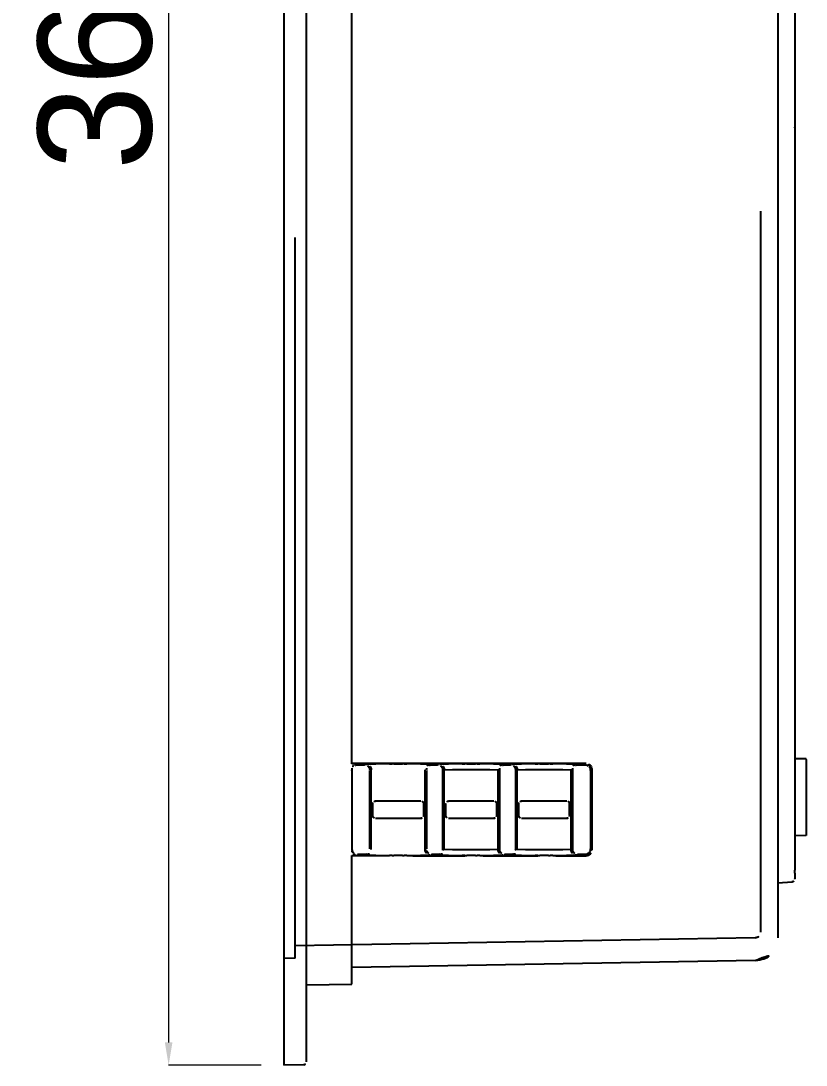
# Model space of a CAD drawing. Extents: x 16296660632 to 16296676784, y -37409619871 to -37409616699.
# Drawn here: x 16296676406 to 16296676544.3, y -37409617440.2 to -37409617256.3 of the extents above; entities that cross this region are included whole.
import ezdxf

# ---------------------------------------------------------------- set-up
doc = ezdxf.new("R2010")
doc.units = 0
doc.header["$LTSCALE"] = 10
doc.header["$MEASUREMENT"] = 0
doc.header["$PDMODE"] = 3
doc.header["$PDSIZE"] = -10
doc.linetypes.add('DASHED', pattern=[19.05, 12.7, -6.35])
doc.layers.get('DEFPOINTS').update_dxf_attribs({"linetype": 'CONTINUOUS'})
for name, color, linetype in [('BODY', 7, 'CONTINUOUS'), ('Make2D', 18, 'CONTINUOUS'), ('Make2D$보임$선', 18, 'CONTINUOUS')]:
    doc.layers.add(name, color=color, linetype=linetype)
doc.styles.add('Daelim Dimension', font='\x7f\x7f\x7f\x7f.TTF')
doc.dimstyles.new('DEFAULT', dxfattribs={"dimscale": 2, "dimtxt": 2, "dimasz": 2, "dimexe": 0, "dimexo": 2, "dimgap": 1, "dimtad": 1, "dimdec": 1, "dimzin": 9, "dimdsep": 46, "dimtxsty": 'Daelim Dimension', "dimcen": 0.5, "dimclrd": 252, "dimclre": 252, "dimclrt": 3, "dimadec": 1, "dimazin": 0, "dimtfac": 1, "dimtdec": 1, "dimtix": 1, "dimtmove": 0, "dimatfit": 3, "dimfxl": 0, "dimtolj": 1, "dimtzin": 1, "dimlwd": 9, "dimlwe": 9, "dimarcsym": 0})

# ---------------------------------------------------------------- blocks, each defined once
blk = doc.blocks.new('*D25')
at = {"layer": 'BODY', "color": 5, "lineweight": 9, "ltscale": 0.7}
for p, q in [((16296676448.29141, -37409617080.22218), (16296676432.01667, -37409617080.22218)), ((16296676432.01667, -37409617084.22218), (16296676432.01667, -37409617436.22218)), ((16296676448.29113, -37409617440.22218), (16296676432.01667, -37409617440.22218))]:
    blk.add_line(p, q, dxfattribs=at)
at = {"layer": 'BODY', "color": 5, "ltscale": 0.7}
for points in [[(16296676431.35, -37409617084.22218), (16296676432.68333, -37409617084.22218), (16296676432.01667, -37409617080.22218)], [(16296676431.35, -37409617436.22218), (16296676432.68333, -37409617436.22218), (16296676432.01667, -37409617440.22218)]]:
    blk.add_solid(points, dxfattribs=at)
at = {"layer": 'DEFPOINTS', "color": 0, "ltscale": 0.7}
for p in [(16296676452.29141, -37409617080.22218), (16296676432.01667, -37409617440.22218), (16296676452.29113, -37409617440.22218)]:
    blk.add_point(p, dxfattribs=at)
at = {"layer": 'BODY', "color": 7, "lineweight": 5, "ltscale": 0.7, "insert": (16296676419.11539, -37409617260.22218), "char_height": 20, "attachment_point": 5, "rotation": 90, "style": 'Daelim Dimension'}
blk.add_mtext('\\A1;360', dxfattribs=at)

msp = doc.modelspace()

# ---------------------------------------------------------------- linework, layer by layer
at = {"layer": 'Make2D', "color": 0, "linetype": 'DASHED', "lineweight": -2}
for p, q in [((16296676454.29113, -37409617421.404732), (16296676454.334761, -37409617099.040024)), ((16296676536.29114, -37409617416.808167), (16296676536.29114, -37409617103.638138)), ((16296676535.30859, -37409617417.808022), (16296676454.291691, -37409617419.222183)), ((16296676454.29113, -37409617421.404732), (16296676452.29113, -37409617421.42218))]:
    msp.add_line(p, q, dxfattribs=at)
at = {"layer": 'Make2D', "color": 0, "lineweight": -2}
msp.add_arc((16296676535.2873, -37409617416.804398), 1.003845, 271.21531389, 359.78493037, dxfattribs=at)
at = {"layer": 'Make2D$보임$선', "color": 0, "lineweight": -2}
for p, q in [((16296676452.29113, -37409617080.222183), (16296676452.29113, -37409617440.222183)), ((16296676456.29113, -37409617439.661018), (16296676456.29113, -37409617080.783363)), ((16296676539.29113, -37409617103.635887), (16296676539.29113, -37409617416.808479)), ((16296676542.29113, -37409617116.489906), (16296676542.29113, -37409617403.954453)), ((16296676464.29113, -37409617387.143967), (16296676464.29113, -37409617133.300392)), ((16296676542.29113, -37409617275.133972), (16296676542.29113, -37409617274.983757)), ((16296676544.29113, -37409617386.272186), (16296676542.29113, -37409617386.237267)), ((16296676505.534349, -37409617387.079674), (16296676464.29113, -37409617387.092232)), ((16296676469.38493, -37409617387.090683), (16296676464.29113, -37409617387.092232)), ((16296676464.29113, -37409617387.092232), (16296676466.844851, -37409617387.091454)), ((16296676465.29113, -37409617387.143669), (16296676464.29113, -37409617387.143967)), ((16296676464.29113, -37409617388.304878), (16296676464.3274, -37409617388.038048)), ((16296676464.361349, -37409617388.041733), (16296676464.361349, -37409617387.936836)), ((16296676464.361349, -37409617388.304878), (16296676464.361349, -37409617388.047256)), ((16296676465.29113, -37409617387.143669), (16296676465.29113, -37409617387.305031)), ((16296676465.29113, -37409617387.305031), (16296676466.46051, -37409617387.305031)), ((16296676466.46051, -37409617387.305031), (16296676466.699011, -37409617387.225594)), ((16296676466.75407, -37409617387.216042), (16296676467.018869, -37409617387.197449)), ((16296676467.1866, -37409617387.190277), (16296676467.018881, -37409617387.197647)), ((16296676467.18659, -37409617387.190086), (16296676468.48337, -37409617387.158043)), ((16296676467.37327, -37409617387.939339), (16296676467.37327, -37409617388.012863)), ((16296676467.37536, -37409617388.022293), (16296676467.452591, -37409617388.216957)), ((16296676470.88879, -37409617387.134277), (16296676468.48337, -37409617387.158043)), ((16296676470.88879, -37409617387.134209), (16296676471.357229, -37409617387.132278)), ((16296676471.677441, -37409617387.131401), (16296676471.357229, -37409617387.132332)), ((16296676471.677441, -37409617387.131371), (16296676473.20484, -37409617387.131371)), ((16296676473.52504, -37409617387.132332), (16296676473.20484, -37409617387.131401)), ((16296676473.52504, -37409617387.132278), (16296676473.99353, -37409617387.134209)), ((16296676476.399229, -37409617387.158043), (16296676473.99353, -37409617387.134277)), ((16296676476.399229, -37409617387.158043), (16296676477.696819, -37409617387.19014)), ((16296676477.429661, -37409617388.217056), (16296676477.50614, -37409617388.023514)), ((16296676477.509001, -37409617388.01442), (16296676477.509001, -37409617387.937027)), ((16296676477.863581, -37409617387.197662), (16296676477.696819, -37409617387.190323)), ((16296676477.86359, -37409617387.197456), (16296676478.03968, -37409617387.207962)), ((16296676478.18325, -37409617387.225594), (16296676478.421761, -37409617387.305031)), ((16296676478.421761, -37409617387.305031), (16296676479.310511, -37409617387.305031)), ((16296676479.310511, -37409617387.305031), (16296676479.549021, -37409617387.225594)), ((16296676479.69384, -37409617387.20787), (16296676479.868799, -37409617387.197449)), ((16296676480.036131, -37409617387.1903), (16296676479.868811, -37409617387.197647)), ((16296676480.036119, -37409617387.190109), (16296676481.333229, -37409617387.158043)), ((16296676480.22327, -37409617387.939339), (16296676480.22327, -37409617388.012863)), ((16296676480.225361, -37409617388.022293), (16296676480.302589, -37409617388.216957)), ((16296676483.73876, -37409617387.134277), (16296676481.333229, -37409617387.158043)), ((16296676483.73876, -37409617387.134209), (16296676484.20723, -37409617387.132278)), ((16296676484.52743, -37409617387.131401), (16296676484.20723, -37409617387.132332)), ((16296676484.52743, -37409617387.131371), (16296676486.05484, -37409617387.131371)), ((16296676486.37504, -37409617387.132332), (16296676486.05484, -37409617387.131401)), ((16296676486.37504, -37409617387.132278), (16296676486.84354, -37409617387.134209)), ((16296676489.24926, -37409617387.158051), (16296676486.84354, -37409617387.134277)), ((16296676489.24926, -37409617387.158051), (16296676490.546909, -37409617387.19014)), ((16296676490.279659, -37409617388.217056), (16296676490.35614, -37409617388.023514)), ((16296676490.358999, -37409617388.01442), (16296676490.358999, -37409617387.937027)), ((16296676490.713591, -37409617387.197662), (16296676490.5469, -37409617387.190331)), ((16296676490.7136, -37409617387.197456), (16296676490.889799, -37409617387.207977)), ((16296676491.033251, -37409617387.225594), (16296676491.271761, -37409617387.305031)), ((16296676491.03355, -37409617387.084084), (16296676492.39929, -37409617387.083656)), ((16296676491.271761, -37409617387.305031), (16296676492.160509, -37409617387.305031)), ((16296676492.160509, -37409617387.305031), (16296676492.39901, -37409617387.225594)), ((16296676492.543751, -37409617387.207878), (16296676492.71879, -37409617387.197449)), ((16296676492.88608, -37409617387.1903), (16296676492.7188, -37409617387.197647)), ((16296676492.88607, -37409617387.190109), (16296676494.18322, -37409617387.158043)), ((16296676493.073271, -37409617387.939339), (16296676493.073271, -37409617388.012863)), ((16296676493.075359, -37409617388.022293), (16296676493.15259, -37409617388.216957)), ((16296676496.58877, -37409617387.134277), (16296676494.18322, -37409617387.158043)), ((16296676496.58877, -37409617387.134209), (16296676497.05722, -37409617387.132278)), ((16296676497.377439, -37409617387.131401), (16296676497.05722, -37409617387.132332)), ((16296676497.377439, -37409617387.131371), (16296676498.90469, -37409617387.131371)), ((16296676499.207199, -37409617387.132271), (16296676498.90468, -37409617387.131401)), ((16296676499.207199, -37409617387.132233), (16296676499.69367, -37409617387.134209)), ((16296676502.099171, -37409617387.158043), (16296676499.69367, -37409617387.134277)), ((16296676502.099171, -37409617387.158043), (16296676503.315651, -37409617387.18708)), ((16296676503.12966, -37409617388.217056), (16296676503.206141, -37409617388.023514)), ((16296676503.209, -37409617388.01442), (16296676503.209, -37409617387.937027)), ((16296676503.50423, -37409617387.194847), (16296676503.315639, -37409617387.187263)), ((16296676503.50424, -37409617387.194656), (16296676503.73959, -37409617387.207962)), ((16296676503.883249, -37409617387.225594), (16296676504.121759, -37409617387.305031)), ((16296676504.121759, -37409617387.305031), (16296676505.308439, -37409617387.305031)), ((16296676505.308439, -37409617387.305031), (16296676505.5338, -37409617387.079674)), ((16296676505.308439, -37409617387.305031), (16296676505.676411, -37409617387.37532)), ((16296676505.972179, -37409617387.557327), (16296676505.676149, -37409617387.375977)), ((16296676506.23737, -37409617387.936897), (16296676506.23737, -37409617388.04303)), ((16296676506.27161, -37409617388.03685), (16296676506.29887, -37409617388.168282)), ((16296676506.53396, -37409617388.079208), (16296676506.33523, -37409617388.277931)), ((16296676506.53396, -37409617388.079208), (16296676506.53396, -37409617402.365158)), ((16296676544.29113, -37409617386.384872), (16296676544.29113, -37409617386.272186)), ((16296676544.29113, -37409617386.384872), (16296676544.29113, -37409617399.744881)), ((16296676464.29113, -37409617388.304878), (16296676464.29113, -37409617402.139488)), ((16296676467.459141, -37409617402.139488), (16296676467.459141, -37409617388.304878)), ((16296676467.697639, -37409617402.218933), (16296676467.697639, -37409617388.225441)), ((16296676477.18462, -37409617402.218933), (16296676477.18462, -37409617388.225441)), ((16296676477.42313, -37409617388.304878), (16296676477.42313, -37409617402.139488)), ((16296676480.305149, -37409617388.216537), (16296676480.305149, -37409617388.216499)), ((16296676480.30817, -37409617388.261612), (16296676480.305149, -37409617388.216537)), ((16296676480.309139, -37409617388.304878), (16296676480.30817, -37409617388.261612)), ((16296676480.309139, -37409617388.304878), (16296676480.54764, -37409617388.225441)), ((16296676480.309139, -37409617402.139488), (16296676480.309139, -37409617388.304878)), ((16296676480.54764, -37409617388.225441), (16296676482.01738, -37409617388.157967)), ((16296676480.54764, -37409617402.218933), (16296676480.54764, -37409617388.225441)), ((16296676482.017401, -37409617388.158974), (16296676482.11231, -37409617388.157097)), ((16296676482.112301, -37409617388.15612), (16296676487.81706, -37409617388.14576)), ((16296676487.817051, -37409617388.146431), (16296676488.56481, -37409617388.158974)), ((16296676488.564831, -37409617388.157967), (16296676490.03462, -37409617388.225441)), ((16296676490.03462, -37409617388.225441), (16296676490.27313, -37409617388.304878)), ((16296676490.03462, -37409617402.218933), (16296676490.03462, -37409617388.225441)), ((16296676490.274099, -37409617388.261589), (16296676490.27313, -37409617388.304878)), ((16296676490.27313, -37409617388.304878), (16296676490.27313, -37409617402.139488)), ((16296676490.27706, -37409617388.217163), (16296676490.274099, -37409617388.261589)), ((16296676493.155161, -37409617388.216537), (16296676493.155149, -37409617388.216499)), ((16296676493.158171, -37409617388.261612), (16296676493.155161, -37409617388.216537)), ((16296676493.15914, -37409617388.304878), (16296676493.158171, -37409617388.261612)), ((16296676493.15914, -37409617388.304878), (16296676493.39764, -37409617388.225441)), ((16296676493.15914, -37409617402.139488), (16296676493.15914, -37409617388.304878)), ((16296676493.39764, -37409617388.225441), (16296676494.86738, -37409617388.157967)), ((16296676493.39764, -37409617402.218933), (16296676493.39764, -37409617388.225441)), ((16296676494.867399, -37409617388.158974), (16296676494.962311, -37409617388.157097)), ((16296676494.962299, -37409617388.15612), (16296676500.667061, -37409617388.14576)), ((16296676500.667049, -37409617388.146431), (16296676501.41481, -37409617388.158974)), ((16296676501.414829, -37409617388.157967), (16296676502.884621, -37409617388.225441)), ((16296676502.884621, -37409617388.225441), (16296676503.123131, -37409617388.304878)), ((16296676502.884621, -37409617402.218933), (16296676502.884621, -37409617388.225441)), ((16296676503.1241, -37409617388.261589), (16296676503.123131, -37409617388.304878)), ((16296676503.123131, -37409617388.304878), (16296676503.123131, -37409617402.139488)), ((16296676503.12706, -37409617388.217163), (16296676503.1241, -37409617388.261589)), ((16296676506.30769, -37409617388.270767), (16296676506.29887, -37409617388.168282)), ((16296676506.30817, -37409617388.289558), (16296676506.30769, -37409617388.270767)), ((16296676506.308281, -37409617388.304878), (16296676506.30817, -37409617388.289558)), ((16296676506.308281, -37409617388.304878), (16296676506.308281, -37409617402.139488)), ((16296676467.94113, -37409617394.222183), (16296676468.03437, -37409617393.934059)), ((16296676467.94113, -37409617394.222183), (16296676467.94113, -37409617396.222183)), ((16296676476.44113, -37409617393.722183), (16296676468.44113, -37409617393.722183)), ((16296676476.847969, -37409617393.934067), (16296676476.94113, -37409617394.222183)), ((16296676476.94113, -37409617396.222183), (16296676476.94113, -37409617394.222183)), ((16296676480.794161, -37409617394.164719), (16296676480.79113, -37409617394.222183)), ((16296676480.79113, -37409617394.222183), (16296676480.79113, -37409617396.222183)), ((16296676480.794781, -37409617394.164688), (16296676480.81562, -37409617394.07267)), ((16296676489.29113, -37409617393.722183), (16296676481.29113, -37409617393.722183)), ((16296676489.697969, -37409617393.934067), (16296676489.79113, -37409617394.222183)), ((16296676489.79113, -37409617396.222183), (16296676489.79113, -37409617394.222183)), ((16296676493.64113, -37409617394.222183), (16296676493.734369, -37409617393.934059)), ((16296676493.64113, -37409617394.222183), (16296676493.64113, -37409617396.222183)), ((16296676502.14113, -37409617393.722183), (16296676494.14113, -37409617393.722183)), ((16296676502.54797, -37409617393.934067), (16296676502.635071, -37409617394.147827)), ((16296676502.64113, -37409617394.222183), (16296676502.63595, -37409617394.147789)), ((16296676502.64113, -37409617396.222183), (16296676502.64113, -37409617394.222183)), ((16296676468.034109, -37409617396.510353), (16296676467.94113, -37409617396.222183)), ((16296676468.44113, -37409617396.722183), (16296676476.44113, -37409617396.722183)), ((16296676476.94113, -37409617396.222183), (16296676476.847771, -37409617396.510193)), ((16296676480.79113, -37409617396.222183), (16296676480.794279, -37409617396.279922)), ((16296676480.81543, -37409617396.372032), (16296676480.794741, -37409617396.279953)), ((16296676481.29113, -37409617396.722183), (16296676489.29113, -37409617396.722183)), ((16296676489.78495, -37409617396.296593), (16296676489.697769, -37409617396.510193)), ((16296676489.785789, -37409617396.296623), (16296676489.79113, -37409617396.222183)), ((16296676493.64113, -37409617396.222183), (16296676493.64642, -37409617396.296783)), ((16296676493.73411, -37409617396.510353), (16296676493.647141, -37409617396.296753)), ((16296676494.14113, -37409617396.722183), (16296676502.14113, -37409617396.722183)), ((16296676502.64113, -37409617396.222183), (16296676502.54777, -37409617396.510193)), ((16296676544.29113, -37409617399.772186), (16296676542.29113, -37409617399.807091)), ((16296676464.29113, -37409617402.139488), (16296676464.3274, -37409617402.406319)), ((16296676464.361349, -37409617402.507523), (16296676464.361349, -37409617402.402634)), ((16296676477.509001, -37409617402.507339), (16296676477.509001, -37409617402.429657)), ((16296676480.302601, -37409617402.227364), (16296676480.225361, -37409617402.422081)), ((16296676480.305149, -37409617402.227829), (16296676480.30817, -37409617402.182793)), ((16296676480.30817, -37409617402.182793), (16296676480.309139, -37409617402.139488)), ((16296676480.54764, -37409617402.218933), (16296676480.309139, -37409617402.139488)), ((16296676482.017441, -37409617402.286392), (16296676480.54764, -37409617402.218933)), ((16296676482.765221, -37409617402.297943), (16296676482.01746, -37409617402.2854)), ((16296676488.469971, -37409617402.288254), (16296676482.765209, -37409617402.298607)), ((16296676488.564871, -37409617402.2854), (16296676488.46995, -37409617402.28727)), ((16296676490.03462, -37409617402.218933), (16296676488.56489, -37409617402.286392)), ((16296676490.27313, -37409617402.139488), (16296676490.03462, -37409617402.218933)), ((16296676490.27313, -37409617402.139488), (16296676490.274099, -37409617402.182747)), ((16296676490.274099, -37409617402.182747), (16296676490.27709, -37409617402.227577)), ((16296676490.35611, -37409617402.420807), (16296676490.279699, -37409617402.227531)), ((16296676490.358999, -37409617402.507339), (16296676490.358999, -37409617402.429657)), ((16296676493.152599, -37409617402.227364), (16296676493.075359, -37409617402.422081)), ((16296676493.155161, -37409617402.227829), (16296676493.158171, -37409617402.182793)), ((16296676493.158171, -37409617402.182793), (16296676493.15914, -37409617402.139488)), ((16296676493.39764, -37409617402.218933), (16296676493.15914, -37409617402.139488)), ((16296676494.867439, -37409617402.286392), (16296676493.39764, -37409617402.218933)), ((16296676495.615219, -37409617402.297943), (16296676494.86746, -37409617402.2854)), ((16296676501.319969, -37409617402.288254), (16296676495.61521, -37409617402.298607)), ((16296676501.414869, -37409617402.2854), (16296676501.31995, -37409617402.28727)), ((16296676502.884621, -37409617402.218933), (16296676501.41489, -37409617402.286392)), ((16296676503.123131, -37409617402.139488), (16296676502.884621, -37409617402.218933)), ((16296676503.123131, -37409617402.139488), (16296676503.1241, -37409617402.182747)), ((16296676503.1241, -37409617402.182747), (16296676503.12709, -37409617402.227577)), ((16296676503.20611, -37409617402.420807), (16296676503.1297, -37409617402.227531)), ((16296676503.209, -37409617402.507339), (16296676503.209, -37409617402.429657)), ((16296676506.01532, -37409617402.846367), (16296676506.19433, -37409617402.602783)), ((16296676506.29892, -37409617402.275726), (16296676506.194321, -37409617402.602791)), ((16296676506.23737, -37409617402.139488), (16296676506.23737, -37409617402.398613)), ((16296676506.29892, -37409617402.275726), (16296676506.30769, -37409617402.173637)), ((16296676506.30769, -37409617402.173637), (16296676506.30817, -37409617402.154808)), ((16296676506.30817, -37409617402.154808), (16296676506.308281, -37409617402.139488)), ((16296676506.33408, -37409617402.165283), (16296676506.53396, -37409617402.365158)), ((16296676464.29113, -37409617403.300392), (16296676465.29113, -37409617403.300697)), ((16296676464.29113, -37409617418.013939), (16296676464.29113, -37409617403.300392)), ((16296676469.877081, -37409617403.353844), (16296676464.29113, -37409617403.352127)), ((16296676465.29113, -37409617403.139343), (16296676465.29113, -37409617403.300697)), ((16296676466.46051, -37409617403.139343), (16296676465.29113, -37409617403.139343)), ((16296676466.699011, -37409617403.218773), (16296676466.46051, -37409617403.139343)), ((16296676467.07803, -37409617403.24971), (16296676466.84268, -37409617403.236412)), ((16296676467.078039, -37409617403.249512), (16296676467.26663, -37409617403.257111)), ((16296676468.483101, -37409617403.286324), (16296676467.266621, -37409617403.257294)), ((16296676468.483101, -37409617403.286324), (16296676470.888729, -37409617403.310081)), ((16296676471.357241, -37409617403.312088), (16296676470.888729, -37409617403.310158)), ((16296676471.357241, -37409617403.312027), (16296676471.677429, -37409617403.312973)), ((16296676473.20483, -37409617403.313004), (16296676471.677429, -37409617403.313004)), ((16296676473.20483, -37409617403.312973), (16296676473.52504, -37409617403.312027)), ((16296676473.993509, -37409617403.310158), (16296676473.52504, -37409617403.312088)), ((16296676473.9935, -37409617403.310081), (16296676476.39905, -37409617403.286324)), ((16296676475.00515, -37409617403.3554), (16296676484.207211, -37409617403.3582)), ((16296676477.69618, -37409617403.254257), (16296676476.39905, -37409617403.286324)), ((16296676477.696171, -37409617403.254066), (16296676477.863461, -37409617403.246712)), ((16296676478.0385, -37409617403.236488), (16296676477.86347, -37409617403.246918)), ((16296676479.548639, -37409617403.356781), (16296676478.182899, -37409617403.356369)), ((16296676478.421761, -37409617403.139343), (16296676478.18325, -37409617403.218773)), ((16296676479.310511, -37409617403.139343), (16296676478.421761, -37409617403.139343)), ((16296676479.549021, -37409617403.218773), (16296676479.310511, -37409617403.139343)), ((16296676479.86867, -37409617403.24691), (16296676479.69249, -37409617403.236397)), ((16296676479.868679, -37409617403.246696), (16296676480.035379, -37409617403.254044)), ((16296676481.33301, -37409617403.286324), (16296676480.035379, -37409617403.254227)), ((16296676481.33301, -37409617403.286324), (16296676483.738729, -37409617403.310081)), ((16296676484.274509, -37409617403.358223), (16296676483.23634, -37409617403.35791)), ((16296676484.20722, -37409617403.312088), (16296676483.738729, -37409617403.310158)), ((16296676484.20722, -37409617403.312027), (16296676484.52743, -37409617403.312973)), ((16296676486.05484, -37409617403.313004), (16296676484.52743, -37409617403.313004)), ((16296676486.05484, -37409617403.312973), (16296676486.37504, -37409617403.312027)), ((16296676486.8435, -37409617403.310158), (16296676486.37504, -37409617403.312088)), ((16296676486.8435, -37409617403.310081), (16296676489.24902, -37409617403.286324)), ((16296676487.420019, -37409617403.359177), (16296676497.057211, -37409617403.362122)), ((16296676490.546129, -37409617403.254257), (16296676489.24902, -37409617403.286324)), ((16296676490.54612, -37409617403.254066), (16296676490.713461, -37409617403.246712)), ((16296676490.88838, -37409617403.236504), (16296676490.71347, -37409617403.246918)), ((16296676492.398279, -37409617403.360703), (16296676491.0326, -37409617403.360283)), ((16296676491.271761, -37409617403.139343), (16296676491.033251, -37409617403.218773)), ((16296676492.160509, -37409617403.139343), (16296676491.271761, -37409617403.139343)), ((16296676492.39901, -37409617403.218773), (16296676492.160509, -37409617403.139343)), ((16296676492.718691, -37409617403.24691), (16296676492.542629, -37409617403.236397)), ((16296676492.718691, -37409617403.246696), (16296676492.885481, -37409617403.254044)), ((16296676494.18305, -37409617403.286324), (16296676492.885469, -37409617403.254227)), ((16296676494.18305, -37409617403.286324), (16296676496.588739, -37409617403.310081)), ((16296676497.05723, -37409617403.312088), (16296676496.588739, -37409617403.310158)), ((16296676497.05723, -37409617403.312027), (16296676497.37743, -37409617403.312973)), ((16296676498.90481, -37409617403.313004), (16296676497.37743, -37409617403.313004)), ((16296676498.90481, -37409617403.312973), (16296676499.225031, -37409617403.312027)), ((16296676499.693439, -37409617403.310158), (16296676499.22504, -37409617403.312088)), ((16296676499.693439, -37409617403.310081), (16296676502.09878, -37409617403.286331)), ((16296676500.19581, -37409617403.363083), (16296676505.5338, -37409617403.3647)), ((16296676503.395309, -37409617403.254288), (16296676502.09878, -37409617403.286331)), ((16296676503.3953, -37409617403.254097), (16296676503.56332, -37409617403.246719)), ((16296676503.827681, -37409617403.228394), (16296676503.56333, -37409617403.246933)), ((16296676505.5338, -37409617403.3647), (16296676503.73587, -37409617403.364151)), ((16296676504.121759, -37409617403.139343), (16296676503.883249, -37409617403.218773)), ((16296676505.308439, -37409617403.139343), (16296676504.121759, -37409617403.139343)), ((16296676505.676411, -37409617403.069054), (16296676505.308439, -37409617403.139343)), ((16296676505.5338, -37409617403.3647), (16296676505.308439, -37409617403.139343)), ((16296676505.676149, -37409617403.068382), (16296676505.972361, -37409617402.886879)), ((16296676506.015329, -37409617402.846367), (16296676505.972361, -37409617402.886879)), ((16296676542.29113, -37409617403.954453), (16296676542.29113, -37409617405.900993)), ((16296676542.29113, -37409617406.424316), (16296676542.29113, -37409617405.900993)), ((16296676542.29113, -37409617406.424316), (16296676542.29113, -37409617407.28035)), ((16296676539.29113, -37409617408.121964), (16296676541.82601, -37409617407.94471)), ((16296676542.29113, -37409617407.28035), (16296676542.29113, -37409617407.380211)), ((16296676542.29113, -37409617407.445923), (16296676542.29113, -37409617407.380211)), ((16296676539.29113, -37409617416.808479), (16296676539.29113, -37409617417.808327)), ((16296676464.29113, -37409617422.20047), (16296676464.29113, -37409617418.049004)), ((16296676535.360941, -37409617421.807716), (16296676464.29113, -37409617423.048241)), ((16296676464.293619, -37409617423.670082), (16296676464.293091, -37409617422.200462)), ((16296676464.29113, -37409617425.063782), (16296676464.29113, -37409617423.670082)), ((16296676464.29113, -37409617426.012733), (16296676456.29113, -37409617426.152367)), ((16296676464.291229, -37409617425.975502), (16296676464.29283, -37409617425.063782)), ((16296676455.79986, -37409617440.160942), (16296676452.29113, -37409617440.222183))]:
    msp.add_line(p, q, dxfattribs=at)
for centre, radius, start, end in [((16296676465.2917, -37409617388.144173), 1.000571, 135.00865476, 167.45618587), ((16296676465.2911, -37409617388.305031), 1, 89.99781434, 158.54041383), ((16296676465.29648, -37409617388.155937), 1.012282, 90.3026065, 134.72907332), ((16296676466.45911, -37409617388.304779), 0.99975, 21.5793595, 89.91967703), ((16296676466.6973, -37409617388.225937), 1.000344, 0.02841358, 89.85727666), ((16296676478.184971, -37409617388.225937), 1.000342, 90.09813606, 179.97158642), ((16296676478.423161, -37409617388.304779), 0.99975, 90.08032297, 158.41727253), ((16296676479.309111, -37409617388.304779), 0.99975, 21.5793595, 89.91967703), ((16296676479.5473, -37409617388.225937), 1.000342, 0.02841358, 89.89661837), ((16296676491.034969, -37409617388.225937), 1.000342, 90.09813606, 179.97158642), ((16296676491.273161, -37409617388.304779), 0.99975, 90.08032297, 158.41727253), ((16296676492.159109, -37409617388.304779), 0.99975, 21.5793595, 89.91967703), ((16296676492.397301, -37409617388.225937), 1.000342, 0.02841358, 89.89945972), ((16296676503.88497, -37409617388.225937), 1.000342, 90.09813606, 179.97158642), ((16296676504.123159, -37409617388.304779), 0.99975, 90.08032297, 158.41727253), ((16296676505.534349, -37409617388.079269), 0.999603, 0.00349706, 90.03147351), ((16296676505.308029, -37409617388.30529), 1.000269, 21.60996164, 48.39651862), ((16296676468.43969, -37409617394.220039), 0.497858, 89.8332333, 144.79675501), ((16296676476.442471, -37409617394.219742), 0.497559, 35.16207069, 90.153433), ((16296676481.28956, -37409617394.221153), 0.498961, 89.81913581, 162.6086329), ((16296676489.292471, -37409617394.219742), 0.497559, 35.16207069, 90.153433), ((16296676494.139681, -37409617394.220039), 0.497858, 89.8332333, 144.79675501), ((16296676502.142469, -37409617394.219742), 0.497559, 35.16207069, 90.153433), ((16296676468.437799, -37409617396.227547), 0.49465, 215.0119313, 270.38675561), ((16296676476.442459, -37409617396.224503), 0.49768, 269.84733197, 324.82410642), ((16296676481.28977, -37409617396.223083), 0.499105, 197.42938756, 270.15605578), ((16296676489.292459, -37409617396.224503), 0.49768, 269.84733197, 324.82410642), ((16296676494.137791, -37409617396.227547), 0.49465, 215.0119313, 270.38675561), ((16296676502.14246, -37409617396.224503), 0.49768, 269.84733197, 324.82410642), ((16296676465.2917, -37409617402.300194), 1.000571, 192.54381413, 224.99134524), ((16296676465.2911, -37409617402.139343), 1, 201.45958617, 270.00218566), ((16296676466.459049, -37409617402.13945), 0.999883, 270.08371074, 342.5871324), ((16296676466.6973, -37409617402.21843), 1.000342, 270.09813606, 359.97158642), ((16296676478.184971, -37409617402.21843), 1.000342, 180.02841358, 269.89891331), ((16296676478.423161, -37409617402.139587), 0.99975, 201.58272747, 269.91967703), ((16296676479.30905, -37409617402.13945), 0.999883, 270.08371074, 342.5871324), ((16296676479.5473, -37409617402.21843), 1.000342, 270.09813606, 359.97158642), ((16296676491.034969, -37409617402.21843), 1.000342, 180.02841358, 269.89541626), ((16296676491.273161, -37409617402.139587), 0.99975, 201.58272747, 269.91967703), ((16296676492.15905, -37409617402.13945), 0.999883, 270.08371074, 342.5871324), ((16296676492.397301, -37409617402.21843), 1.000342, 270.09813606, 359.97158642), ((16296676503.88497, -37409617402.21843), 1.000345, 180.02841358, 269.82154003), ((16296676504.123159, -37409617402.139587), 0.99975, 201.58272747, 269.91967703), ((16296676505.534349, -37409617402.365097), 0.999603, 269.96852649, 359.99650294), ((16296676465.296471, -37409617402.288437), 1.012267, 225.27069377, 269.69783062), ((16296676541.79113, -37409617407.445923), 0.5, 273.99993876, 0), ((16296676535.29113, -37409617417.808327), 4, 270.99999075, 0), ((16296676455.79113, -37409617439.661018), 0.5, 270.99999075, 0)]:
    msp.add_arc(centre, radius, start, end, dxfattribs=at)

# ---------------------------------------------------------------- dimensions: what is measured, and where the dimension line sits
at = {"layer": 'BODY', "lineweight": 5, "ltscale": 0.7}
dim = msp.add_linear_dim(base=(16296676432.01667, -37409617440.222183), p1=(16296676452.29141, -37409617080.222183), p2=(16296676452.29113, -37409617440.222183), angle=90, dimstyle='DEFAULT', override={"dimtxt": 10, "dimclrd": 5, "dimclre": 5, "dimclrt": 7}, dxfattribs=at)
dim.commit()
dim.dimension.update_dxf_attribs({"geometry": '*D25', "text_midpoint": (16296676432.01667, -37409617260.222183), "dimtype": 160})

doc.saveas('drawing.dxf')
